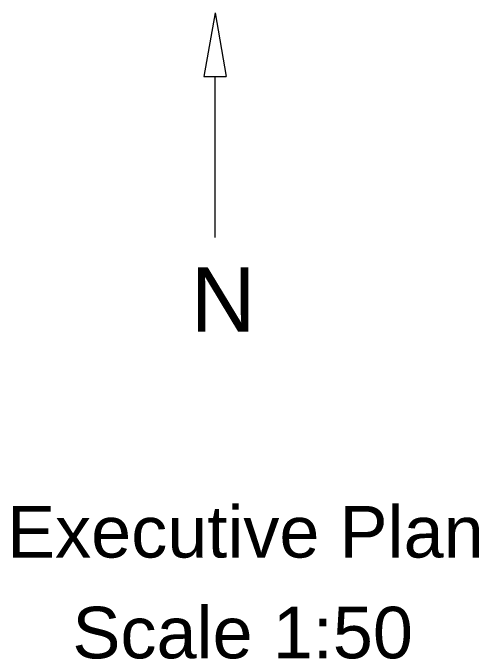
# Model space of a CAD drawing. Header units: inches. Extents: x 18.6 to 40.9, y 30.9 to 52.
# Drawn here: x 33.63 to 40.86, y 42 to 52.02 of the extents above; entities that cross this region are included whole.
import ezdxf

# ---------------------------------------------------------------- set-up
doc = ezdxf.new("R2010")
doc.units = ezdxf.units.IN
doc.header["$LTSCALE"] = 0.85
doc.header["$MEASUREMENT"] = 0
doc.styles.get("Standard").update_dxf_attribs({"font": 'arial.ttf'})

msp = doc.modelspace()

# ---------------------------------------------------------------- linework, layer by layer
at = {"lineweight": 15}
for p, q in [((36.7648, 52.0228), (36.5911, 51.038)), ((36.7648, 52.0228), (36.9384, 51.038)), ((36.5911, 51.038), (36.9384, 51.038)), ((36.7648, 48.539), (36.7648, 51.038))]:
    msp.add_line(p, q, dxfattribs=at)

# ---------------------------------------------------------------- texts
at = {"lineweight": 30, "attachment_point": 1}
for s, width, gutter_width, heights, insert, char_height in [('\\pt3;N', 1.086117, 0, [0.2489], (36.3853, 48.0762), 1), ('Executive Plan', 8.794209, 1, [0.4387], (33.5398, 44.3724), 0.8), ('Scale 1:50', 5.928928, 1, [0.607], (34.5532, 42.8086), 0.8)]:
    msp.add_mtext_dynamic_manual_height_columns(s, width=width, gutter_width=gutter_width, heights=heights, dxfattribs=dict(at, insert=insert, char_height=char_height))

doc.saveas('drawing.dxf')
